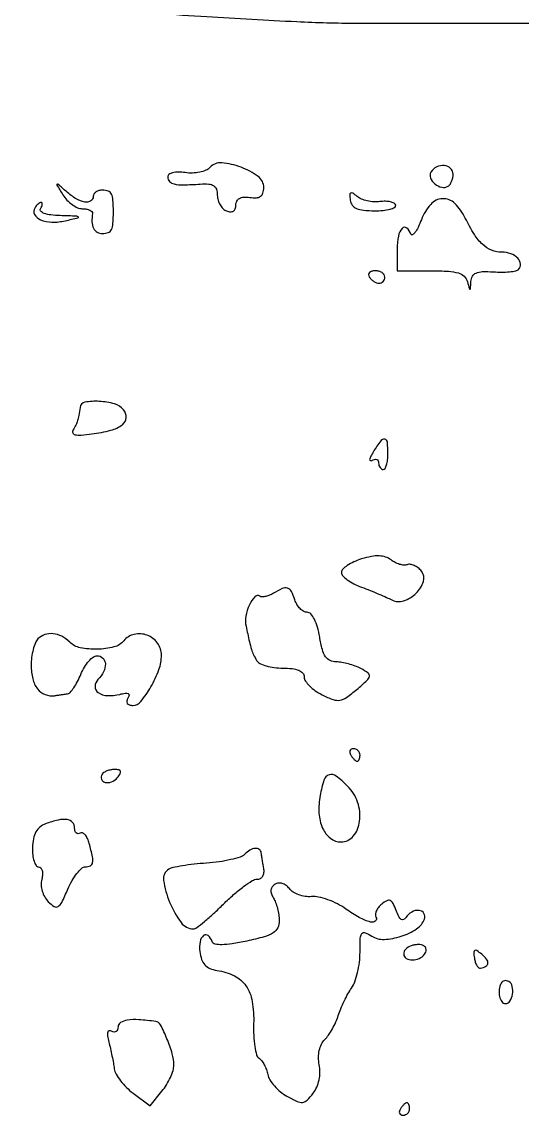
# Model space of a CAD drawing. Extents: x 0 to 5034, y 0 to 2560.
# Drawn here: x 2563.5 to 2644.1, y 2023 to 2199.1 of the extents above; entities that cross this region are included whole.
import ezdxf

# ---------------------------------------------------------------- set-up
doc = ezdxf.new("R2010")
doc.units = 0

msp = doc.modelspace()

# ---------------------------------------------------------------- linework, layer by layer
for points in [[(2577.672048, 2200.964404, 0.000788), (2593.296787, 2199.954691, 0.003489), (2607.815606, 2199.141113, 0.011193), (2617.5, 2198.883323, 0.000942), (2621.678588, 2198.873535, 0.000135), (2630.228125, 2198.871928, 0.000153), (2640.340842, 2198.875864, 0.000131), (2651, 2198.88608, -0.000008), (2661.264916, 2198.89845, -0.000012), (2670.15625, 2198.908816, -0.000004), (2677.859879, 2198.917556, -0.000342), (2679, 2198.918059, 0.032721), (2679.841193, 2198.972963, 0.006529), (2681.331637, 2199.188554, 0.00688)], [(2528.278203, 2202.621644, -0.000137), (2574.045931, 2202.067886, -0.136132)]]:
    msp.add_lwpolyline(points, format="xyb")
for points in [[(2593.816959, 2175.649138, -0.10682), (2593.167543, 2175.198525, -0.046841), (2592.161963, 2174.887289, -0.043475), (2590.991068, 2174.746519, -0.04465), (2589.824117, 2174.812506, 0.033107), (2588.691837, 2174.902756, 0.064084), (2587.791003, 2174.799026, 0.098291), (2587.208452, 2174.525775, 0.238434), (2587, 2174.113499, 0.194339), (2587.288549, 2173.39915, 0.148181), (2588.032277, 2172.984319, 0.05974), (2589.489208, 2172.845154, 0.010434), (2592.25, 2172.969404, -0.033387), (2593.620659, 2172.968162, -0.127841), (2594.423758, 2172.700278, -0.17452), (2594.854807, 2172.132055, -0.076), (2595, 2171.182355, 0.070073), (2595.112039, 2170.386841, 0.063315), (2595.440625, 2169.623105, 0.0668), (2595.92641, 2169.005074, 0.101554), (2596.5, 2168.638374, 0.076303), (2597.122951, 2168.502926, 0.158596), (2597.5991, 2168.625921, 0.166542), (2597.896821, 2168.999108, 0.086044), (2598, 2169.594243, -0.116533), (2598.15086, 2170.23274, -0.153268), (2598.564435, 2170.660786, -0.112646), (2599.260491, 2170.856482, -0.047174), (2600.239054, 2170.812858, 0.047067), (2601.299145, 2170.765372, 0.142159), (2601.976009, 2170.99852, 0.16737), (2602.357711, 2171.527594, 0.072011), (2602.489054, 2172.39937, 0.239316), (2601.597778, 2174.1802, 0.069719), (2598.821075, 2175.689028, 0.069277), (2595.717672, 2176.383689, 0.229221)], [(2629.430902, 2174.888197, 0.238458), (2629.351261, 2173.957912, 0.126473), (2630.054151, 2173.002701, 0.116315), (2631.180953, 2172.453917, 0.196264), (2632.202254, 2172.625, 0.105582), (2632.508057, 2172.917963, 0.051353), (2632.765662, 2173.396494, 0.047705), (2632.940864, 2173.971245, 0.050179), (2633, 2174.559017, 0.205232), (2632.595001, 2175.504142, 0.168863), (2631.587525, 2175.96198, 0.139299), (2630.355668, 2175.731646, 0.13979)], [(2570.098893, 2171.25, 0.051403), (2570.758078, 2170.389317, 0.048284), (2571.591912, 2169.660937, 0.05184), (2572.466244, 2169.162743, 0.103955), (2573.240547, 2169, -0.041016), (2573.905844, 2168.945332, -0.066274), (2574.448374, 2168.779687, -0.094468), (2574.791702, 2168.536103, -0.234661), (2574.881579, 2168.25, 0.048851), (2574.800245, 2166.872551, 0.106242), (2575.061331, 2165.851487, 0.146926), (2575.644818, 2165.229898, 0.13207), (2576.5, 2165, 0.091138), (2577.404465, 2165.166243, 0.188072), (2577.929435, 2165.641129, 0.099772), (2578.187116, 2166.591536, 0.016471), (2578.25, 2168.5, 0.016471), (2578.187116, 2170.408464, 0.099772), (2577.929435, 2171.358871, 0.188072), (2577.404465, 2171.833757, 0.091138), (2576.5, 2172, 0.064853), (2575.926543, 2171.925306, 0.082425), (2575.440625, 2171.70625, 0.098894), (2575.115568, 2171.381354, 0.148195), (2575, 2171, -0.255195), (2574.594729, 2170.257671, -0.188051), (2573.658957, 2170.068384, -0.093669), (2572.247204, 2170.598109, -0.045147), (2570.687087, 2171.75, 0.001444), (2569.318285, 2172.958644, 0.372122), (2569.169436, 2172.959829, 0.368262), (2569.145495, 2172.812013, 0.001435)], [(2616.413392, 2170.389141, 0.126284), (2616.749414, 2169.587601, 0.127829), (2617.428646, 2169.051336, 0.079088), (2618.56498, 2168.753678, 0.024591), (2620.333099, 2168.666667, 0.022991), (2621.721368, 2168.730536, 0.040734), (2622.84941, 2168.928089, 0.054441), (2623.600011, 2169.213679, 0.357204), (2623.75, 2169.556616, 0.206444), (2623.49057, 2169.876759, 0.06413), (2622.896947, 2170.096493, 0.051973), (2622.097069, 2170.195039, 0.037275), (2621.197054, 2170.144779, -0.048973), (2620.21496, 2170.112915, -0.039434), (2619.169113, 2170.264846, -0.040828), (2618.217276, 2170.564192, -0.076753), (2617.527347, 2170.977304, 0.024107), (2616.82482, 2171.505318, 0.277325), (2616.493931, 2171.523622, 0.289789), (2616.332537, 2171.242314, 0.025626)], [(2565.570027, 2169.113307, 0.275673), (2565.553749, 2168.069299, 0.165048), (2566.514985, 2167.224089, 0.093758), (2568.353251, 2166.83777, 0.062454), (2570.5, 2167.063089, 0.002015), (2572.544639, 2167.549061, 0.583544), (2572.583286, 2167.685019, 0.191288), (2572.334796, 2167.793989, 0.001053), (2569.690983, 2167.881685, -0.022031), (2568.186308, 2167.994911, -0.054534), (2567.110508, 2168.244675, -0.10964), (2566.549799, 2168.5927, -0.351059), (2566.5, 2169, 0.034804), (2566.701786, 2169.383844, 0.074368), (2566.789612, 2169.70625, 0.143517), (2566.754342, 2169.914721, 0.287043), (2566.618034, 2170, 0.130987), (2566.387851, 2169.938645, 0.045339), (2566.103932, 2169.739534, 0.041305), (2565.816641, 2169.452601, 0.037488)], [(2627.893966, 2167.22976, -0.018861), (2627.355236, 2165.995746, -0.045815), (2626.844116, 2165.144825, -0.115491), (2626.451893, 2164.808815, -0.460875), (2626.195767, 2164.9127, 0.137885), (2625.534007, 2165.888777, 0.403301), (2624.797279, 2165.840276, 0.141504), (2624.184983, 2164.595742, 0.044047), (2624, 2162.5), (2624, 2159), (2629.426676, 2159, -0.013064), (2632.240803, 2158.926458, -0.059277), (2633.854686, 2158.648311, -0.11525), (2634.795168, 2158.111609, -0.142739), (2635.310674, 2157.25, 0.002179), (2635.617427, 2156.096746, 0.354033), (2635.717297, 2156.024549, 0.377004), (2635.802231, 2156.107841, 0.002269), (2635.883999, 2157.281326, -0.108961), (2636.130879, 2158.133153, -0.167434), (2636.692644, 2158.645935, -0.096627), (2637.709343, 2158.868382, -0.022501), (2639.46466, 2158.829319, 0.018027), (2640.837847, 2158.786469, 0.023232), (2642.098247, 2158.851199, 0.022001), (2643.120748, 2158.997129, 0.151044), (2643.564795, 2159.231462, 0.230163), (2643.861242, 2160.088675, 0.164584), (2643.416664, 2161.019121, 0.112067), (2642.296663, 2161.745903, 0.088331), (2640.869554, 2162, -0.094139), (2639.208697, 2162.3155, -0.094009), (2637.778308, 2163.218104, -0.066673), (2636.426449, 2164.865214, -0.024613), (2634.970253, 2167.5, 0.085545), (2633.26593, 2169.855497, 0.205818), (2631.297477, 2170.614002, 0.20661), (2629.398269, 2169.70673, 0.086147)], [(2619.5, 2158, 0.06081), (2619.806203, 2157.617485, 0.051032), (2620.2129, 2157.29375, 0.053229), (2620.653442, 2157.073302, 0.089642), (2621.059017, 2157, 0.105429), (2621.418051, 2157.076556, 0.099231), (2621.723586, 2157.29375, 0.096318), (2621.928382, 2157.618268, 0.092995), (2622, 2158, 0.153634), (2621.879982, 2158.381379, 0.097988), (2621.542039, 2158.70625, 0.080552), (2621.037096, 2158.925455, 0.062283), (2620.440983, 2159, 0.066118), (2619.889346, 2158.926733, 0.138808), (2619.521475, 2158.70625, 0.191142), (2619.392057, 2158.379648, 0.139169)], [(2572.875, 2137, -0.010379), (2572.68577, 2135.705137, -0.033858), (2572.485368, 2134.862759, -0.042265), (2572.199421, 2134.158579, -0.02418), (2571.74441, 2133.361223, 0.248033), (2571.7072, 2132.900882, 0.243159), (2572.066882, 2132.605145, 0.071263), (2573.036441, 2132.538338, 0.014371), (2574.759723, 2132.715122, 0.030073), (2577.857746, 2133.314453, 0.100574), (2579.710432, 2134.213279, 0.218503), (2580.312356, 2135.346178, 0.189952), (2579.889886, 2136.632679, 0.153849), (2578.440087, 2137.567627, 0.053839), (2575.962838, 2137.967125, 0.056567), (2573.662465, 2137.827324, 0.329373)], [(2620.166722, 2129.895357, 0.020137), (2619.727132, 2129.123984, 0.078234), (2619.553883, 2128.603903, 0.36906), (2619.662327, 2128.423685, 0.222456), (2619.926175, 2128.454374, -0.075431), (2620.336856, 2128.62946, -0.152464), (2620.684564, 2128.611998, -0.187089), (2620.91466, 2128.409095, -0.120128), (2621, 2128.059017, 0.069094), (2621.056202, 2127.654254, 0.085274), (2621.220313, 2127.311086, 0.099959), (2621.463996, 2127.081634, 0.13992), (2621.75, 2127, 0.270668), (2622.038908, 2127.16876, 0.055558), (2622.279687, 2127.734375, 0.044499), (2622.445545, 2128.542129, 0.028402), (2622.5, 2129.5, 0.023267), (2622.410962, 2131.412335, 0.339705), (2621.979705, 2131.877117, 0.283348), (2621.334441, 2131.616113, 0.018991)], [(2618.25, 2112.583174, 0.030906), (2617.005636, 2112.11567, 0.041837), (2615.954688, 2111.534967, 0.047918), (2615.216307, 2110.932736, 0.200329), (2615, 2110.414524, 0.192998), (2615.213021, 2109.883209, 0.044223), (2615.954688, 2109.23299, 0.039486), (2617.005663, 2108.585051, 0.029648), (2618.25, 2108.037906, -0.005798), (2619.613938, 2107.514244, -0.005107), (2621.024614, 2106.937034, -0.005136), (2622.286224, 2106.390388, -0.015419), (2623.131666, 2105.982012, 0.205153), (2625.021943, 2105.837834, 0.111169), (2627.045039, 2107.078187, 0.122588), (2628.219069, 2108.970008, 0.256456), (2627.900735, 2110.619607, 0.054666), (2627.359674, 2111.143049, 0.058464), (2626.729496, 2111.523225, 0.065668), (2626.109214, 2111.711632, 0.129415), (2625.599915, 2111.663793, -0.108972), (2625.070528, 2111.592445, -0.050065), (2624.382475, 2111.719901, -0.046288), (2623.655312, 2112.006738, -0.047491), (2623, 2112.420459, 0.083705), (2622.12115, 2112.890393, 0.072569), (2621.091655, 2113.076802, 0.056397), (2619.833104, 2112.977889, 0.026627)], [(2604.047746, 2107.05067, -0.042521), (2603.436821, 2106.733346, -0.04738), (2602.802492, 2106.537555, -0.053089), (2602.237724, 2106.481681, -0.137381), (2601.847919, 2106.593991, 0.35978), (2601.024688, 2106.480374, 0.078542), (2600.171443, 2105.1954, 0.063008), (2599.604716, 2103.386132, 0.096837), (2599.629858, 2101.75, 0.003109), (2600.172781, 2099.259691, 0.02003), (2600.504931, 2098.01576, 0.036206), (2600.846673, 2097.143387, 0.02817), (2601.337137, 2096.25, 0.139996), (2601.870583, 2095.768544, 0.04207), (2602.899434, 2095.367188, 0.038519), (2604.184578, 2095.092123, 0.033475), (2605.559017, 2095, -0.027005), (2607.087989, 2094.917361, -0.071388), (2608.147063, 2094.646341, -0.117826), (2608.770311, 2094.19418, -0.179026), (2609, 2093.573242, 0.150361), (2609.199473, 2092.924924, 0.048203), (2609.850641, 2092.141238, 0.043077), (2610.787606, 2091.359918, 0.036572), (2611.8958, 2090.701869, 0.027448), (2613.660651, 2089.939299, 0.12694), (2614.757861, 2089.828715, 0.117811), (2615.814336, 2090.25882, 0.022176), (2617.466413, 2091.555652, 0.008857), (2619.157793, 2093.061902, 0.158651), (2619.508969, 2093.688487, 0.296085), (2619.302274, 2094.206642, 0.031038), (2618.136355, 2094.927025, 0.033985), (2617.224396, 2095.338063, 0.023091), (2616.139422, 2095.684814, 0.023322), (2615.055792, 2095.923183, 0.042498), (2614.153639, 2096, -0.111094), (2613.163315, 2096.222788, -0.13646), (2612.449558, 2096.841022, -0.082697), (2611.928138, 2098.006352, -0.022089), (2611.5, 2100, 0.027716), (2611.136669, 2101.603782, 0.04742), (2610.637026, 2102.880708, 0.061756), (2610.065247, 2103.732654, 0.217418), (2609.47949, 2104, -0.129537), (2608.918052, 2104.147937, -0.068927), (2608.34332, 2104.5875, -0.061261), (2607.842847, 2105.235188, -0.057106), (2607.5, 2106, 0.043232), (2606.94277, 2107.341312, 0.201463), (2606.312112, 2107.865048, 0.182274), (2605.452833, 2107.808985, 0.034591)], [(2566.097244, 2099.697244, 0.100497), (2565.674687, 2099.059374, 0.033388), (2565.322315, 2097.988908, 0.031677), (2565.080896, 2096.719377, 0.031157), (2565, 2095.422445, 0.059762), (2565.258787, 2093.265042, 0.105019), (2566.03387, 2091.652417, 0.134031), (2567.24181, 2090.739808, 0.132908), (2568.75, 2090.563648, -0.000394), (2569.292854, 2090.64414, -0.000295), (2569.890925, 2090.731978, -0.000298), (2570.454135, 2090.814013, -0.000683), (2570.87868, 2090.875, 0.18101), (2571.293759, 2091.101465, 0.029215), (2571.864273, 2091.844531, 0.029055), (2572.459887, 2092.842056, 0.021875), (2573, 2094, -0.03656), (2573.577149, 2095.148155, -0.044846), (2574.282602, 2096.11875, -0.051049), (2575.005306, 2096.7929, -0.163598), (2575.62132, 2097, -0.196127), (2576.547536, 2096.622154, -0.19244), (2576.954595, 2095.700476, -0.127171), (2576.67086, 2094.415532, -0.078935), (2575.758359, 2093.158359, 0.197377), (2575.29248, 2092.042961, 0.250294), (2575.804775, 2091.069892, 0.138908), (2577.31005, 2090.571673, 0.07498), (2579.26707, 2090.780091, -0.025496), (2580.162754, 2090.966133, -0.148971), (2580.63373, 2090.898825, -0.337289), (2580.775186, 2090.628742, -0.096656), (2580.597355, 2090.157524, 0.094516), (2580.421277, 2089.696876, 0.19332), (2580.49884, 2089.324395, 0.173118), (2580.824566, 2089.081507, 0.074611), (2581.367741, 2089, 0.226893), (2582.691508, 2089.633311, 0.03966), (2584.294223, 2091.980753, 0.042188), (2585.585033, 2094.7553, 0.088007), (2586, 2097.094621, 0.159849), (2585.36793, 2099.021192, 0.144375), (2583.69337, 2100.29419, 0.14681), (2581.618377, 2100.443199, 0.166057), (2579.921243, 2099.405104, -0.159128), (2578.341592, 2098.409317, -0.055595), (2575.646588, 2098.041132, -0.055529), (2572.915878, 2098.277217, -0.148123), (2571.210123, 2099.189877, 0.075311), (2569.935684, 2100.129004, 0.096754), (2568.544186, 2100.546998, 0.107633), (2567.211711, 2100.392368, 0.114352)], [(2616.5, 2081, 0.029505), (2616.768994, 2080.617226, 0.035638), (2617.066025, 2080.29375, 0.038439), (2617.34829, 2080.065539, 0.151918), (2617.559017, 2080, 0.210953), (2617.727648, 2080.07446, 0.081139), (2617.870461, 2080.29375, 0.061769), (2617.967655, 2080.617151, 0.042167), (2618, 2081, 0.105053), (2617.918938, 2081.381556, 0.099167), (2617.688914, 2081.70625, 0.09642), (2617.345238, 2081.923877, 0.093332), (2616.940983, 2082, 0.108972), (2616.586039, 2081.921712, 0.182303), (2616.3746, 2081.70625, 0.161196), (2616.343488, 2081.3821, 0.082592)], [(2576.439699, 2077.902432, 0.224307), (2576.34949, 2077.10226, 0.259634), (2576.912648, 2076.594515, 0.153551), (2577.957775, 2076.677327, 0.124203), (2578.870817, 2077.344344, 0.031082), (2579.350581, 2078.001551, 0.224487), (2579.398805, 2078.379874, 0.276877), (2579.139755, 2078.60512, 0.043901), (2578.440135, 2078.666667, 0.045576), (2577.820558, 2078.610073, 0.045718), (2577.222161, 2078.442173, 0.049747), (2576.729936, 2078.195636, 0.113856)], [(2611.568607, 2074.514014, 0.0609), (2611.385467, 2071.647183, 0.090897), (2611.978913, 2069.213204, 0.119465), (2613.229645, 2067.595821, 0.170304), (2614.928195, 2067, 0.224203), (2616.91732, 2067.939143, 0.143483), (2617.939065, 2070.332061, 0.112055), (2617.61663, 2073.401925, 0.114894), (2616, 2076, 0.033848), (2614.140215, 2077.623696, 0.248325), (2613.013149, 2077.809347, 0.238325), (2612.19426, 2076.980455, 0.031501)], [(2567.320328, 2069.922793, 0.08612), (2566.417573, 2069.398539, 0.093253), (2565.773381, 2068.613046, 0.077455), (2565.380039, 2067.523028, 0.040845), (2565.221607, 2066.08946, 0.032256), (2565.26431, 2064.9059, 0.050364), (2565.467933, 2063.907529, 0.065794), (2565.786698, 2063.218372, 0.256984), (2566.183514, 2063, -0.215042), (2566.540566, 2062.838993, -0.118119), (2566.769913, 2062.407333, -0.080011), (2566.831108, 2061.755137, -0.047449), (2566.705651, 2060.982409, 0.078512), (2566.616181, 2060.082318, 0.057097), (2566.788382, 2059.08926, 0.056141), (2567.186401, 2058.142401, 0.068934), (2567.76458, 2057.378277, 0.053452), (2568.717182, 2056.610155, 0.293521), (2569.34689, 2056.609659, 0.137732), (2569.933681, 2057.269535, 0.011171), (2570.910812, 2059.395868, -0.02758), (2571.600648, 2060.775834, -0.036515), (2572.383863, 2061.941286, -0.039815), (2573.146425, 2062.769269, -0.188931), (2573.735251, 2063, 0.10904), (2574.540655, 2063.177757, 0.246702), (2574.908814, 2063.659435, 0.096523), (2574.885869, 2064.632021, 0.011458), (2574.372655, 2066.738753, 0.041671), (2574.078477, 2067.556927, 0.073287), (2573.688527, 2068.158964, 0.113219), (2573.271182, 2068.459588, 0.242686), (2572.88631, 2068.429736, -0.140642), (2572.549869, 2068.335127, -0.191275), (2572.260354, 2068.451876, -0.137822), (2572.064877, 2068.78127, -0.06551), (2572, 2069.274316, 0.188016), (2571.658254, 2070.151012, 0.174159), (2570.800576, 2070.600317, 0.092136), (2569.35168, 2070.533538, 0.031136)], [(2599.379476, 2064.979476, -0.121402), (2598.687923, 2064.56138, -0.019846), (2597.164579, 2064.152105, -0.02085), (2595.294736, 2063.809744, -0.017041), (2593.272476, 2063.59597, 0.010059), (2591.24986, 2063.410672, 0.012517), (2589.379403, 2063.153741, 0.010835), (2587.831343, 2062.866903, 0.087395), (2587.162171, 2062.600227, 0.300469), (2586.338054, 2060.819508, 0.06103), (2587.321407, 2057.297051, 0.059053), (2589.169483, 2054.00946, 0.239612), (2591.154988, 2053, 0.164066), (2591.658997, 2053.169956, 0.009921), (2592.926778, 2054.175, 0.013986), (2594.406142, 2055.467593, 0.009827), (2596, 2057, -0.016301), (2597.634965, 2058.5317, -0.020921), (2599.239633, 2059.825, -0.019303), (2600.639073, 2060.778161, -0.140751), (2601.411516, 2061, 0.125281), (2601.936452, 2061.133626, 0.130937), (2602.323411, 2061.500616, 0.111547), (2602.516149, 2062.064586, 0.074204), (2602.488027, 2062.75, -0.003281), (2602.354165, 2063.475, -0.003219), (2602.228955, 2064.20625, -0.003168), (2602.127342, 2064.848937, -0.012203), (2602.076511, 2065.25, 0.211528), (2601.767725, 2065.791095, 0.185919), (2601.136491, 2065.964213, 0.111189), (2600.268051, 2065.675035, 0.060697)], [(2604.302786, 2060.204949, 0.092952), (2603.847298, 2059.780921, 0.130085), (2603.643518, 2059.266341, 0.11256), (2603.707768, 2058.661496, 0.05854), (2604.037474, 2057.973607, -0.050912), (2604.396107, 2057.253671, -0.026481), (2604.700127, 2056.296276, -0.026034), (2604.910706, 2055.270484, -0.035853), (2604.984687, 2054.332864, -0.111171), (2604.732282, 2053.173507, -0.144163), (2604.016738, 2052.361201, -0.074086), (2602.576734, 2051.727798, -0.013808), (2599.763396, 2051.042678, -0.012368), (2597.373368, 2050.591629, -0.036755), (2595.713602, 2050.444661, -0.057665), (2594.631886, 2050.55359, -0.264278), (2594.180062, 2050.959813, 0.134402), (2593.546618, 2051.908025, 0.363645), (2592.79549, 2051.920857, 0.182874), (2592.222075, 2050.938984, 0.071468), (2592.183578, 2049.343769, 0.051484), (2592.468081, 2048.080068, 0.104432), (2592.982973, 2047.206165, 0.109826), (2593.787513, 2046.642082, 0.060978), (2594.947658, 2046.319878, -0.077865), (2597.748005, 2045.439771, -0.12771), (2599.615498, 2043.821667, -0.110634), (2600.624215, 2041.313715, -0.049394), (2600.850662, 2037.742744, 0.020188), (2600.860315, 2035.808581, 0.027389), (2601.034863, 2034.071093, 0.02675), (2601.325206, 2032.697957, 0.188893), (2601.722497, 2032.159028, -0.0897), (2602.150493, 2031.767379, -0.038818), (2602.57083, 2031.116187, -0.036792), (2602.921524, 2030.335185, -0.040293), (2603.141393, 2029.534374, 0.092202), (2603.477208, 2028.671882, 0.042221), (2604.200631, 2027.699379, 0.039904), (2605.15951, 2026.775026, 0.043987), (2606.223864, 2026.047825, 0.01944), (2607.870938, 2025.205789, 0.136714), (2608.75135, 2025.061925, 0.16983), (2609.482778, 2025.411841, 0.034154), (2610.448658, 2026.513451, 0.062134), (2611.021727, 2027.497262, 0.048491), (2611.395159, 2028.677502, 0.047717), (2611.53871, 2029.929388, 0.05492), (2611.429586, 2031.126288, -0.049735), (2611.311189, 2032.291498, -0.05442), (2611.432378, 2033.421279, -0.0589), (2611.77597, 2034.413838, -0.083815), (2612.315785, 2035.172928, 0.045258), (2612.915327, 2035.892077, 0.022636), (2613.544106, 2036.896726, 0.022269), (2614.105429, 2038.003327, 0.030517), (2614.502768, 2039.04664, -0.022425), (2614.895232, 2040.129486, -0.014087), (2615.445259, 2041.358749, -0.014138), (2616.056142, 2042.540289, -0.025006), (2616.6347, 2043.472506, 0.065625), (2617.159432, 2044.494388, 0.027639), (2617.598943, 2045.977717, 0.026762), (2617.899613, 2047.636769, 0.031454), (2618, 2049.23098, -0.009647), (2618.043832, 2051.502559, -0.147864), (2618.296744, 2052.235696, -0.343358), (2618.807475, 2052.384506, -0.045099), (2619.885218, 2051.839609, 0.151993), (2621.89344, 2051.312746, 0.067001), (2624.623809, 2051.806512, 0.067188), (2627.115121, 2053.0004, 0.157106), (2628.39676, 2054.591557, 0.23552), (2628.308784, 2055.503233, 0.237589), (2627.528563, 2055.976728, 0.146912), (2626.327055, 2055.717106, 0.128875), (2625.394335, 2054.829031, -0.145545), (2625.025863, 2054.500496, -0.270461), (2624.639776, 2054.53502, -0.121238), (2624.237691, 2055.000897, -0.029114), (2623.825317, 2055.943175, 0.027244), (2623.318955, 2057.11209, 0.171784), (2622.85871, 2057.555959, 0.232241), (2622.307255, 2057.539769, 0.051792), (2621.50101, 2057.000838, 0.051127), (2620.975822, 2056.465584, 0.064824), (2620.617451, 2055.873484, 0.078689), (2620.470825, 2055.317277, 0.165043), (2620.570027, 2054.886693, -0.377203), (2620.463614, 2054.25859, -0.241079), (2619.691932, 2054.095372, -0.061088), (2617.884236, 2054.831504, -0.027516), (2615.715633, 2056.202487, 0.036658), (2614.351331, 2057.03051, 0.03152), (2612.811212, 2057.698412, 0.032775), (2611.330469, 2058.125241, 0.074561), (2610.171757, 2058.202143, -0.05718), (2609.151933, 2058.234443, -0.049757), (2608.114694, 2058.494139, -0.052407), (2607.214671, 2058.92832, -0.09363), (2606.610494, 2059.480998, 0.071798), (2606.09202, 2059.998312, 0.084435), (2605.474869, 2060.313714, 0.094965), (2604.849247, 2060.38574, 0.122998)], [(2626.25, 2050.281721, 0.109978), (2625.328295, 2049.69937, 0.221452), (2625.03797, 2048.909818, 0.250212), (2625.462352, 2048.253317, 0.127326), (2626.440983, 2048, 0.106441), (2627.545947, 2048.237922, 0.119294), (2628.403031, 2048.905355, 0.185342), (2628.648399, 2049.684271, 0.25374), (2628.266312, 2050.295956, 0.089043), (2627.883168, 2050.430559, 0.041846), (2627.357917, 2050.470863, 0.039704), (2626.784906, 2050.421216, 0.044685)], [(2636.425622, 2048.305807, 0.03958), (2636.581016, 2047.626388, 0.061372), (2636.829593, 2047.079414, 0.083825), (2637.12673, 2046.738163, 0.231308), (2637.428663, 2046.666667, 0.070797), (2638.299195, 2046.997787, 0.252118), (2638.611354, 2047.482629, 0.196363), (2638.410124, 2048.111476, 0.045175), (2637.604459, 2048.913307, 0.020399), (2636.832133, 2049.50279, 0.278638), (2636.493884, 2049.525707, 0.296217), (2636.330625, 2049.2399, 0.022192)], [(2640.754232, 2044.266312, 0.084697), (2640.436116, 2043.221291, 0.082939), (2640.479003, 2042.121909, 0.104464), (2640.84371, 2041.288862, 0.234312), (2641.437328, 2040.972506, 0.26629), (2642.162879, 2041.360605, 0.1021), (2642.575922, 2042.472687, 0.093314), (2642.533019, 2043.735512, 0.201974), (2641.980032, 2044.512341, 0.086456), (2641.629461, 2044.652808, 0.102024), (2641.272696, 2044.654687, 0.11056), (2640.965717, 2044.518222, 0.11748)], [(2579, 2037.224005, -0.083803), (2578.921634, 2036.759724, -0.16253), (2578.694476, 2036.465014, -0.18141), (2578.356112, 2036.384729, -0.107315), (2577.959918, 2036.524772, 0.185845), (2577.580417, 2036.596215, 0.293859), (2577.346932, 2036.377368, 0.100004), (2577.318676, 2035.773738, 0.023338), (2577.520342, 2034.774972, -0.006439), (2577.770674, 2033.720227, -0.004522), (2578.026361, 2032.527094, -0.004563), (2578.25041, 2031.380275, -0.00952), (2578.399696, 2030.482452, 0.091797), (2578.697234, 2029.610406, 0.035594), (2579.402533, 2028.541015, 0.033748), (2580.351595, 2027.46258, 0.035509), (2581.422036, 2026.541269), (2584.165527, 2024.5), (2586.082763, 2026.860784, 0.033654), (2586.816542, 2027.899993, 0.029897), (2587.436812, 2029.069223, 0.031118), (2587.866578, 2030.191375, 0.07603), (2588, 2031.063731, 0.071399), (2587.739528, 2032.87848, 0.027017), (2586.885355, 2035.299848, 0.020387), (2585.844427, 2037.546228, 0.244491), (2585.089485, 2038.081242, 0.016913), (2582.348622, 2038.364921, 0.052339), (2580.491538, 2038.299391, 0.098642), (2579.395032, 2037.915828, 0.265392)], [(2624.5, 2024, 0.082592), (2624.343488, 2023.6179, 0.161196), (2624.3746, 2023.29375, 0.182303), (2624.586039, 2023.078288, 0.108972), (2624.940983, 2023, 0.093332), (2625.345238, 2023.076123, 0.09642), (2625.688914, 2023.29375, 0.099167), (2625.918938, 2023.618444, 0.105053), (2626, 2024, 0.042167), (2625.967655, 2024.382849, 0.061769), (2625.870461, 2024.70625, 0.081139), (2625.727648, 2024.92554, 0.210953), (2625.559017, 2025, 0.151918), (2625.34829, 2024.934461, 0.038439), (2625.066025, 2024.70625, 0.035638), (2624.768994, 2024.382774, 0.029505)]]:
    msp.add_lwpolyline(points, format="xyb", close=True)

doc.saveas('drawing.dxf')
